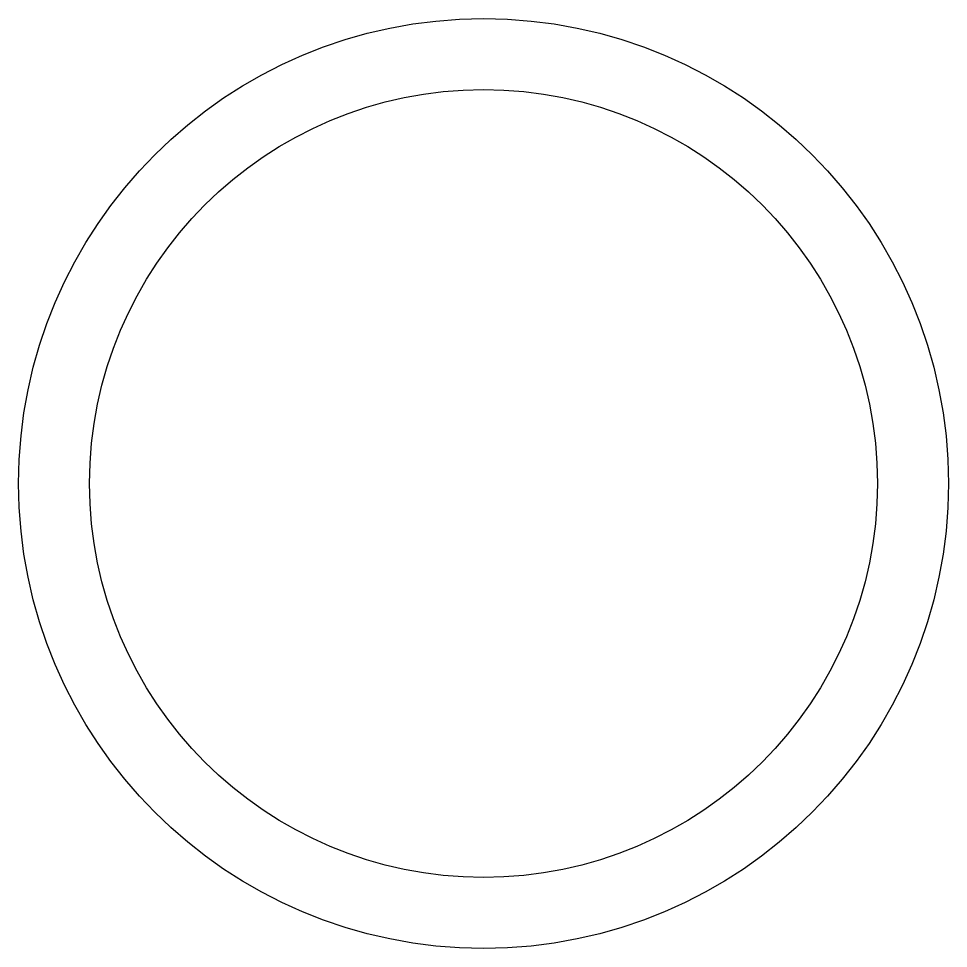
# Model space of a CAD drawing. Header units: inches. Extents: x -23.6 to 24.7, y -0.6 to 47.7.
import ezdxf

# ---------------------------------------------------------------- set-up
doc = ezdxf.new("R2010")
doc.units = ezdxf.units.IN
doc.header["$MEASUREMENT"] = 0

msp = doc.modelspace()

# ---------------------------------------------------------------- linework, layer by layer
at = {"color": 7}
for radius in [24.13, 20.447]:
    msp.add_circle((0.555, 23.579), radius, dxfattribs=at)

doc.saveas('drawing.dxf')
